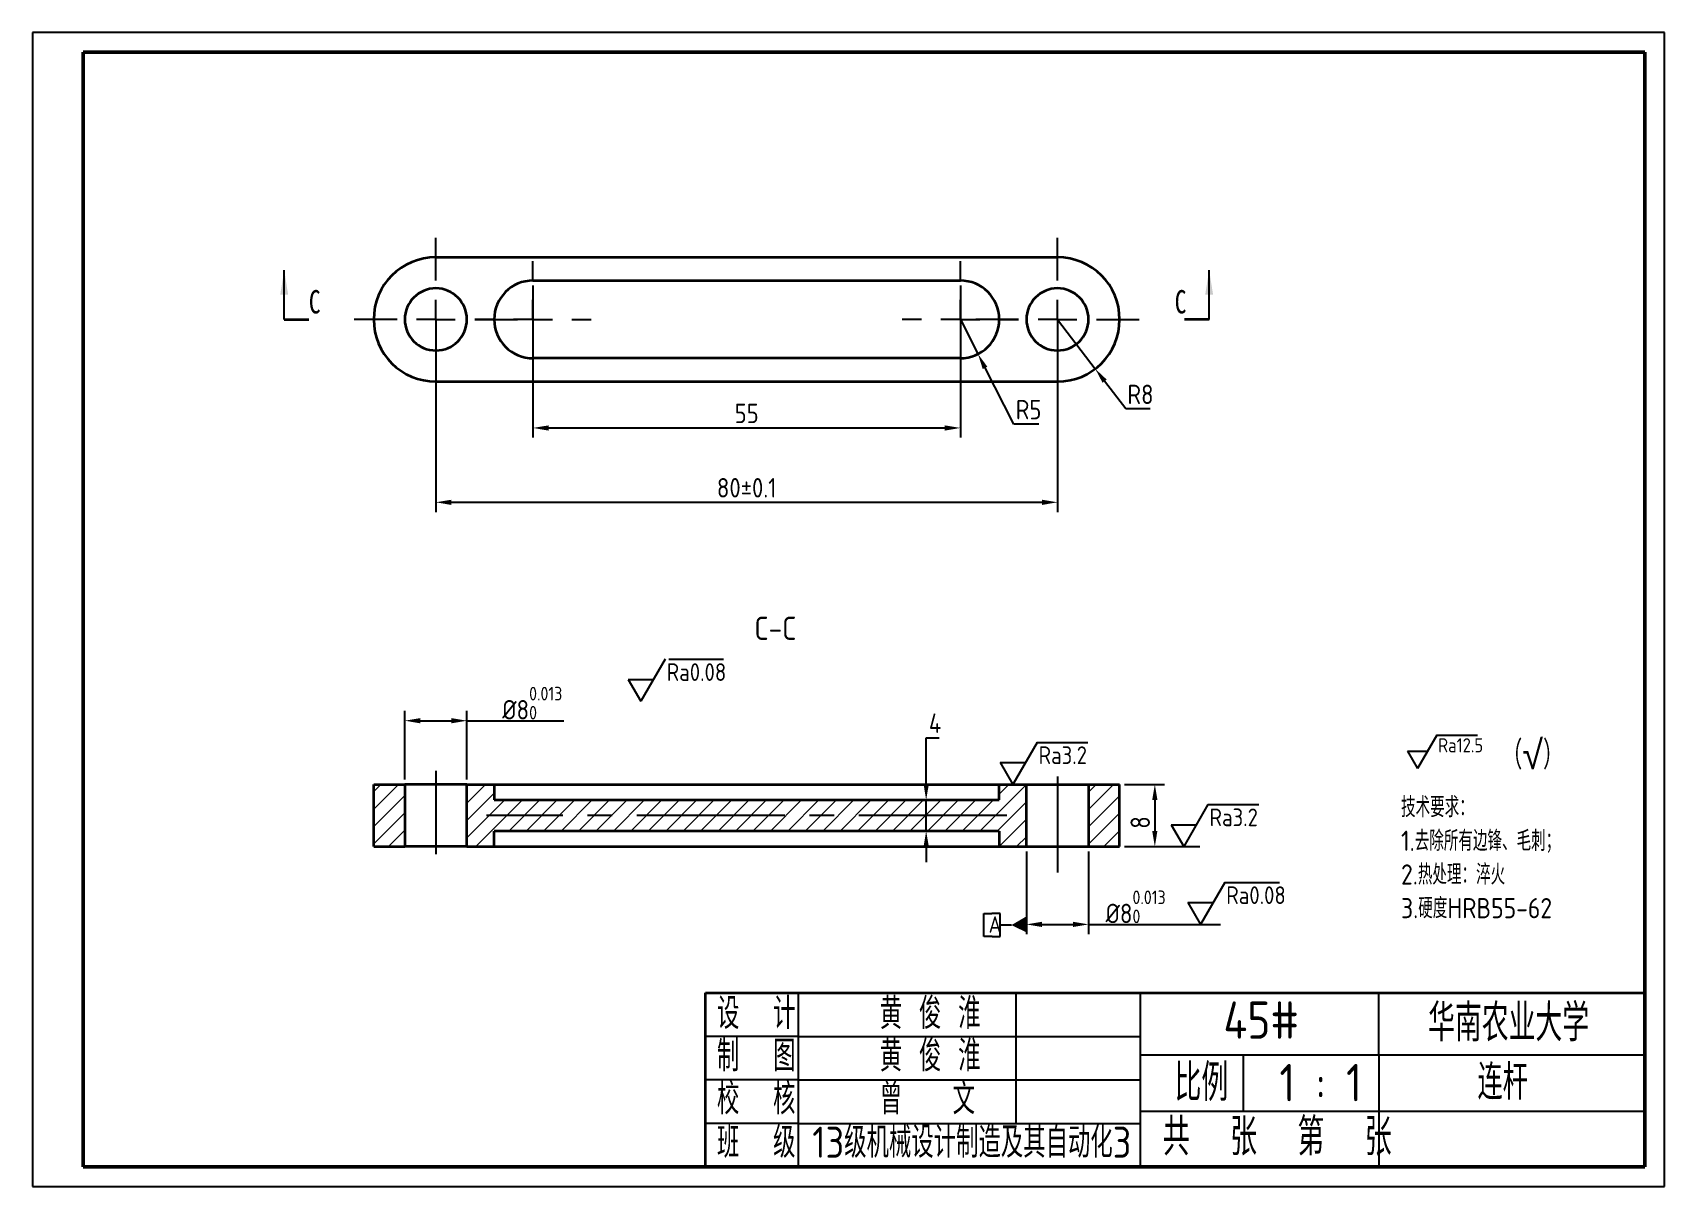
# Model space of a CAD drawing. Header units: millimetres. Extents: x 422 to 632, y 105 to 253.
import ezdxf

# ---------------------------------------------------------------- set-up
doc = ezdxf.new("R2010")
doc.units = ezdxf.units.MM
doc.linetypes.add('CENTER2', pattern=[28.575, 19.05, -3.175, 3.175, -3.175])
doc.layers.add('10', color=7, linetype='Continuous')
doc.layers.add('细点画线', color=6, linetype='CENTER2')
for name, color, linetype, lineweight in [('剖面线层', 6, 'Continuous', 15), ('图形轮廓线', 7, 'Continuous', 35), ('图框线', 7, 'Continuous', 50), ('文字', 6, 'Continuous', 25), ('细实线', 6, 'Continuous', 25)]:
    doc.layers.add(name, color=color, linetype=linetype, lineweight=lineweight)
doc.styles.add('SLDTEXTSTYLE2', font='TXT', dxfattribs={"width": 0.736842})
doc.styles.get("Standard").update_dxf_attribs({"font": 'gbenor.shx', "bigfont": 'gbcbig.shx'})
doc.dimstyles.new('圆标注', dxfattribs={"dimtxt": 2.5, "dimasz": 2, "dimexe": 1.25, "dimexo": 0.625, "dimtad": 1, "dimtoh": 1, "dimdsep": 46, "dimtxsty": 'Standard', "dimcen": 2.5, "dimadec": 0, "dimazin": 0, "dimtfac": 1, "dimtmove": 0, "dimatfit": 3, "dimfxl": 1, "dimarcsym": 0})
pattern_1 = [(45, (420.0003, 98.8351), (-1.122532, 1.122532), [])]

# ---------------------------------------------------------------- blocks, each defined once
blk = doc.blocks.new('SW_CENTERMARKSYMBOL_5')
at = {"layer": '10', "color": 0}
for p, q in [((0, 10), (0, 21)), ((0, 0), (0, 5)), ((-10, 0), (-21, 0)), ((0, 0), (-5, 0)), ((0, 0), (0, -5)), ((0, 0), (5, 0)), ((10, 0), (21, 0)), ((0, -10), (0, -21))]:
    blk.add_line(p, q, dxfattribs=at)
blk = doc.blocks.new('SW_CENTERMARKSYMBOL_6')
at = {"layer": '10', "color": 0}
for p, q in [((0, 10), (0, 21)), ((0, 0), (0, 5)), ((-10, 0), (-21, 0)), ((0, 0), (-5, 0)), ((0, 0), (0, -5)), ((0, 0), (5, 0)), ((10, 0), (21, 0)), ((0, -10), (0, -21))]:
    blk.add_line(p, q, dxfattribs=at)
blk = doc.blocks.new('SW_CENTERMARKSYMBOL_7')
at = {"layer": '10', "color": 0}
for p, q in [((0, 10), (0, 15)), ((110, 10), (110, 15)), ((0, 0), (0, 5)), ((110, 0), (110, 5)), ((-10, 0), (-15, 0)), ((0, 0), (-5, 0)), ((0, 0), (0, -5)), ((0, 0), (5, 0)), ((10, 0), (15, 0)), ((100, 0), (95, 0)), ((110, 0), (105, 0)), ((110, 0), (110, -5)), ((110, 0), (115, 0)), ((120, 0), (125, 0)), ((0, -10), (0, -15)), ((110, -10), (110, -15))]:
    blk.add_line(p, q, dxfattribs=at)
blk = doc.blocks.new('*D24')
at = {"layer": 'Defpoints', "color": 0, "transparency": 16777216}
for p in [(553.67, 216.51), (558.53, 210.15)]:
    blk.add_point(p, dxfattribs=at)
at = {"layer": '文字', "color": 0, "lineweight": -2, "transparency": 16777216}
for p, q in [((553.67, 216.51), (558.53, 210.15)), ((562.47, 204.99), (559.74, 208.56)), ((565.6, 204.99), (562.47, 204.99))]:
    blk.add_line(p, q, dxfattribs=at)
at = {"layer": '文字', "color": 0, "transparency": 16777216}
blk.add_solid([(560, 208.77), (559.47, 208.36), (558.53, 210.15)], dxfattribs=at)
at = {"layer": '文字', "color": 0, "transparency": 16777216, "insert": (564.35, 206.86), "char_height": 2.5, "attachment_point": 5}
blk.add_mtext('R8', dxfattribs=at)
blk = doc.blocks.new('*D25')
at = {"layer": 'Defpoints', "color": 0, "transparency": 16777216}
for p in [(541.17, 216.51), (543.44, 212.06)]:
    blk.add_point(p, dxfattribs=at)
at = {"layer": '文字', "color": 0, "lineweight": -2, "transparency": 16777216}
for p, q in [((541.17, 216.51), (543.44, 212.06)), ((548.04, 203.03), (544.35, 210.27)), ((551.25, 203.03), (548.04, 203.03))]:
    blk.add_line(p, q, dxfattribs=at)
at = {"layer": '文字', "color": 0, "transparency": 16777216}
blk.add_solid([(544.64, 210.43), (544.05, 210.12), (543.44, 212.06)], dxfattribs=at)
at = {"layer": '文字', "color": 0, "transparency": 16777216, "insert": (549.95, 204.9), "char_height": 2.5, "attachment_point": 5}
blk.add_mtext('R5', dxfattribs=at)
blk = doc.blocks.new('*D26')
at = {"layer": 'Defpoints', "color": 0, "transparency": 16777216}
for p in [(486.17, 221.51), (541.17, 221.51), (541.17, 202.54)]:
    blk.add_point(p, dxfattribs=at)
at = {"layer": '文字', "color": 0, "lineweight": -2, "transparency": 16777216}
for p, q in [((486.17, 220.89), (486.17, 201.29)), ((541.17, 220.89), (541.17, 201.29)), ((488.17, 202.54), (539.17, 202.54))]:
    blk.add_line(p, q, dxfattribs=at)
at = {"layer": '文字', "color": 0, "transparency": 16777216}
for points in [[(488.17, 202.87), (488.17, 202.2), (486.17, 202.54)], [(539.17, 202.87), (539.17, 202.2), (541.17, 202.54)]]:
    blk.add_solid(points, dxfattribs=at)
at = {"layer": '文字', "color": 0, "transparency": 16777216, "insert": (513.67, 204.41), "char_height": 2.5, "attachment_point": 5}
blk.add_mtext('55', dxfattribs=at)
blk = doc.blocks.new('*D27')
at = {"layer": 'Defpoints', "color": 0, "transparency": 16777216}
for p in [(473.67, 216.51), (553.67, 216.51), (553.67, 192.97)]:
    blk.add_point(p, dxfattribs=at)
at = {"layer": '文字', "color": 0, "lineweight": -2, "transparency": 16777216}
for p, q in [((473.67, 215.89), (473.67, 191.72)), ((553.67, 215.89), (553.67, 191.72)), ((475.67, 192.97), (551.67, 192.97))]:
    blk.add_line(p, q, dxfattribs=at)
at = {"layer": '文字', "color": 0, "transparency": 16777216}
for points in [[(475.67, 193.3), (475.67, 192.63), (473.67, 192.97)], [(551.67, 193.3), (551.67, 192.63), (553.67, 192.97)]]:
    blk.add_solid(points, dxfattribs=at)
at = {"layer": '文字', "color": 0, "transparency": 16777216, "insert": (513.67, 194.84), "char_height": 2.5, "attachment_point": 5}
blk.add_mtext('80%%P0.1', dxfattribs=at)
blk = doc.blocks.new('*D28')
at = {"layer": 'Defpoints', "color": 0, "transparency": 16777216}
for p in [(561.67, 156.66), (561.67, 148.66), (566.2, 148.66)]:
    blk.add_point(p, dxfattribs=at)
at = {"layer": '文字', "color": 0, "lineweight": -2, "transparency": 16777216}
for p, q in [((562.29, 156.66), (567.45, 156.66)), ((566.2, 154.66), (566.2, 150.66)), ((562.29, 148.66), (567.45, 148.66))]:
    blk.add_line(p, q, dxfattribs=at)
at = {"layer": '文字', "color": 0, "transparency": 16777216}
for points in [[(565.86, 154.66), (566.53, 154.66), (566.2, 156.66)], [(565.86, 150.66), (566.53, 150.66), (566.2, 148.66)]]:
    blk.add_solid(points, dxfattribs=at)
at = {"layer": '文字', "color": 0, "transparency": 16777216, "insert": (564.32, 151.76), "char_height": 2.5, "attachment_point": 5, "rotation": 90}
blk.add_mtext('8', dxfattribs=at)
blk = doc.blocks.new('*D29')
at = {"layer": 'Defpoints', "color": 0, "transparency": 16777216}
for p in [(546.17, 154.66), (536.77, 150.66), (546.17, 150.66)]:
    blk.add_point(p, dxfattribs=at)
at = {"layer": '文字', "color": 0, "lineweight": -2, "transparency": 16777216}
for p, q in [((536.77, 156.66), (536.77, 162.66)), ((536.77, 162.66), (538.44, 162.66)), ((545.54, 154.66), (535.52, 154.66)), ((536.77, 150.66), (536.77, 154.66)), ((545.54, 150.66), (535.52, 150.66)), ((536.77, 148.66), (536.77, 146.66))]:
    blk.add_line(p, q, dxfattribs=at)
at = {"layer": '文字', "color": 0, "transparency": 16777216}
for points in [[(536.44, 156.66), (537.11, 156.66), (536.77, 154.66)], [(536.44, 148.66), (537.11, 148.66), (536.77, 150.66)]]:
    blk.add_solid(points, dxfattribs=at)
at = {"layer": '文字', "color": 0, "transparency": 16777216, "insert": (537.92, 164.54), "char_height": 2.5, "attachment_point": 5}
blk.add_mtext('4', dxfattribs=at)
blk = doc.blocks.new('*D30')
at = {"layer": 'Defpoints', "color": 0, "transparency": 16777216}
for p in [(477.67, 164.86), (469.67, 156.66), (477.67, 156.66)]:
    blk.add_point(p, dxfattribs=at)
at = {"layer": '文字', "color": 0, "lineweight": -2, "transparency": 16777216}
for p, q in [((469.67, 157.29), (469.67, 166.11)), ((477.67, 157.29), (477.67, 166.11)), ((471.67, 164.86), (475.67, 164.86)), ((477.67, 164.86), (490.14, 164.86))]:
    blk.add_line(p, q, dxfattribs=at)
at = {"layer": '文字', "color": 0, "transparency": 16777216}
for points in [[(471.67, 165.19), (471.67, 164.52), (469.67, 164.86)], [(475.67, 165.19), (475.67, 164.52), (477.67, 164.86)]]:
    blk.add_solid(points, dxfattribs=at)
at = {"layer": '文字', "color": 0, "transparency": 16777216, "insert": (486.08, 167.12), "char_height": 2.5, "attachment_point": 5}
blk.add_mtext('%%C8{\\H0.7x;\\S0.013^ 0;}', dxfattribs=at)
blk = doc.blocks.new('*D31')
at = {"layer": 'Defpoints', "color": 0, "transparency": 16777216}
for p in [(549.67, 148.66), (557.67, 148.66), (557.67, 138.64)]:
    blk.add_point(p, dxfattribs=at)
at = {"layer": '文字', "color": 0, "lineweight": -2, "transparency": 16777216}
for p, q in [((549.67, 148.04), (549.67, 137.39)), ((557.67, 148.04), (557.67, 137.39)), ((551.67, 138.64), (555.67, 138.64)), ((557.67, 138.64), (567.79, 138.64))]:
    blk.add_line(p, q, dxfattribs=at)
at = {"layer": '文字', "color": 0, "transparency": 16777216}
for points in [[(551.67, 138.98), (551.67, 138.31), (549.67, 138.64)], [(555.67, 138.98), (555.67, 138.31), (557.67, 138.64)]]:
    blk.add_solid(points, dxfattribs=at)
at = {"layer": '文字', "color": 0, "transparency": 16777216, "insert": (563.73, 140.9), "char_height": 2.5, "attachment_point": 5}
blk.add_mtext('%%C8{\\H0.7x;\\S0.013^ 0;}', dxfattribs=at)

msp = doc.modelspace()

# ---------------------------------------------------------------- hatches: boundary and pattern name
at = {"layer": '剖面线层'}
h = msp.add_hatch(dxfattribs=at)
h.set_pattern_fill('ANSI31', color=256, scale=0.5, style=0)
h.set_pattern_definition(pattern_1)
h.paths.add_polyline_path([(469.67, 156.662), (465.67, 156.662), (465.67, 148.662), (469.67, 148.662)], flags=0)
h = msp.add_hatch(dxfattribs=at)
h.set_pattern_fill('ANSI31', color=256, scale=0.5, style=0)
h.set_pattern_definition(pattern_1)
h.paths.add_polyline_path([(481.17, 150.662), (546.17, 150.662), (546.17, 148.662), (549.67, 148.662), (549.67, 156.662), (546.17, 156.662), (546.17, 154.662), (481.17, 154.662), (481.17, 156.662), (477.67, 156.662), (477.67, 148.662), (481.17, 148.662)], flags=0)
h = msp.add_hatch(dxfattribs=at)
h.set_pattern_fill('ANSI31', color=256, scale=0.5, style=0)
h.set_pattern_definition(pattern_1)
h.paths.add_polyline_path([(561.67, 156.662), (557.67, 156.662), (557.67, 148.662), (561.67, 148.662)], flags=0)

# ---------------------------------------------------------------- linework, layer by layer
at = {"layer": '图形轮廓线', "color": 7}
for p, q in [((473.67, 224.512), (553.67, 224.512)), ((486.17, 221.512), (541.17, 221.512)), ((454.15, 216.512), (457.325, 216.512)), ((573.19, 216.512), (570.015, 216.512)), ((541.17, 211.512), (486.17, 211.512)), ((473.67, 208.512), (553.67, 208.512)), ((465.67, 148.662), (465.67, 156.662)), ((465.67, 156.662), (469.67, 156.662)), ((469.67, 156.662), (469.67, 148.662)), ((473.67, 156.662), (469.67, 156.662)), ((477.67, 156.662), (473.67, 156.662)), ((477.67, 148.662), (477.67, 156.662)), ((477.67, 156.662), (481.17, 156.662)), ((481.17, 156.662), (481.17, 154.662)), ((481.17, 156.662), (486.17, 156.662)), ((486.17, 156.662), (541.17, 156.662)), ((541.17, 156.662), (546.17, 156.662)), ((546.17, 154.662), (546.17, 156.662)), ((546.17, 156.662), (549.67, 156.662)), ((549.67, 156.662), (553.67, 156.662)), ((549.67, 148.662), (549.67, 156.662)), ((553.67, 156.662), (557.67, 156.662)), ((557.67, 156.662), (557.67, 148.662)), ((557.67, 156.662), (561.67, 156.662)), ((561.67, 148.662), (561.67, 156.662)), ((481.17, 154.662), (546.17, 154.662)), ((481.17, 148.662), (481.17, 150.662)), ((546.17, 150.662), (481.17, 150.662)), ((546.17, 150.662), (546.17, 148.662)), ((465.67, 148.662), (469.67, 148.662)), ((473.67, 148.662), (469.67, 148.662)), ((477.67, 148.662), (473.67, 148.662)), ((477.67, 148.662), (481.17, 148.662)), ((481.17, 148.662), (486.17, 148.662)), ((486.17, 148.662), (541.17, 148.662)), ((541.17, 148.662), (546.17, 148.662)), ((546.17, 148.662), (549.67, 148.662)), ((549.67, 148.662), (553.67, 148.662)), ((553.67, 148.662), (557.67, 148.662)), ((557.67, 148.662), (561.67, 148.662))]:
    msp.add_line(p, q, dxfattribs=at)
at = {"layer": '图形轮廓线'}
for p, q in [((508.357, 107.423), (508.357, 129.823)), ((508.357, 129.823), (629.274, 129.823))]:
    msp.add_line(p, q, dxfattribs=at)
at = {"layer": '图形轮廓线', "color": 7}
for centre, radius, start, end in [((473.67, 216.512), 8, 90, 270), ((553.67, 216.512), 8, 270, 90), ((473.67, 216.512), 4, 90, 270), ((473.67, 216.512), 4, 270, 90), ((486.17, 216.512), 5, 90, 270), ((541.17, 216.512), 5, 270, 90), ((553.67, 216.512), 4, 90, 270), ((553.67, 216.512), 4, 270, 90)]:
    msp.add_arc(centre, radius, start, end, dxfattribs=at)
at = {"layer": '图框线'}
for p, q in [((428.263, 250.923), (428.263, 107.423)), ((629.274, 250.923), (428.263, 250.923)), ((629.274, 107.423), (629.274, 250.923)), ((428.263, 107.423), (629.274, 107.423))]:
    msp.add_line(p, q, dxfattribs=at)
at = {"layer": '文字'}
for p, q in [((454.15, 216.512), (454.15, 222.862)), ((573.19, 216.512), (573.19, 222.862)), ((503.181, 172.764), (500.059, 167.356)), ((503.654, 172.764), (510.691, 172.764)), ((498.434, 170.171), (501.684, 170.171)), ((498.434, 170.171), (500.059, 167.356)), ((551.042, 162.07), (547.92, 156.662)), ((551.042, 162.07), (557.577, 162.07)), ((602.502, 163.015), (600.004, 158.689)), ((602.502, 163.015), (607.73, 163.015)), ((598.704, 160.94), (601.304, 160.94)), ((598.704, 160.94), (600.004, 158.689)), ((546.295, 159.476), (549.545, 159.476)), ((546.295, 159.476), (547.92, 156.662)), ((573.041, 154.07), (569.919, 148.662)), ((573.041, 154.07), (579.576, 154.07)), ((568.294, 151.476), (571.544, 151.476)), ((568.294, 151.476), (569.919, 148.662)), ((566.034, 148.662), (572.001, 148.662)), ((575.194, 144.052), (572.072, 138.644)), ((575.194, 144.052), (582.232, 144.052)), ((570.447, 141.458), (573.697, 141.458)), ((570.447, 141.458), (572.072, 138.644)), ((544.195, 137.07), (544.195, 140.039)), ((544.195, 140.039), (545.208, 140.039)), ((546.302, 140.039), (545.208, 140.039)), ((546.302, 137.07), (546.302, 140.039)), ((567.794, 138.644), (574.635, 138.644)), ((545.248, 137.07), (544.195, 137.07)), ((545.248, 137.07), (546.302, 137.07)), ((547.749, 138.555), (546.302, 138.555)), ((520.357, 118.623), (520.357, 129.823)), ((548.357, 118.623), (548.357, 129.823)), ((564.357, 107.423), (564.357, 129.823)), ((595.012, 121.823), (595.012, 129.823)), ((520.357, 124.223), (508.357, 124.223)), ((520.357, 124.223), (548.357, 124.223)), ((548.357, 124.223), (564.357, 124.223)), ((581.274, 121.823), (564.357, 121.823)), ((577.62, 114.623), (577.62, 121.823)), ((629.274, 121.823), (581.274, 121.823)), ((595.012, 121.823), (595.012, 107.423)), ((520.357, 118.623), (508.357, 118.623)), ((520.357, 113.023), (520.357, 118.623)), ((520.357, 118.623), (548.357, 118.623)), ((548.357, 113.023), (548.357, 118.623)), ((548.357, 118.623), (564.357, 118.623)), ((564.357, 114.623), (629.274, 114.623)), ((520.357, 113.023), (508.357, 113.023)), ((520.357, 107.423), (520.357, 113.023)), ((520.357, 113.023), (548.357, 113.023)), ((548.357, 113.023), (564.357, 113.023))]:
    msp.add_line(p, q, dxfattribs=at)
for points in [[(454.15, 222.862), (453.642, 219.687), (454.658, 219.687)], [(573.19, 222.862), (572.682, 219.687), (573.698, 219.687)], [(549.67, 139.674), (549.67, 137.613), (547.749, 138.555)]]:
    msp.add_solid(points, dxfattribs=at)
at = {"layer": '细实线'}
for p, q in [((421.774, 253.423), (421.774, 104.923)), ((631.774, 253.423), (421.774, 253.423)), ((631.774, 104.923), (631.774, 253.423)), ((421.774, 104.923), (631.774, 104.923))]:
    msp.add_line(p, q, dxfattribs=at)
at = {"layer": '细点画线'}
for p, q in [((473.67, 158.39), (473.67, 147.662)), ((553.67, 157.662), (553.67, 145.326)), ((547.17, 152.662), (480.17, 152.662))]:
    msp.add_line(p, q, dxfattribs=at)

# ---------------------------------------------------------------- block references
at = {"layer": '细点画线', "xscale": 0.5, "yscale": 0.5, "zscale": 0.5}
for name, p in [('SW_CENTERMARKSYMBOL_5', (473.67, 216.512)), ('SW_CENTERMARKSYMBOL_6', (553.67, 216.512)), ('SW_CENTERMARKSYMBOL_7', (486.17, 216.512))]:
    msp.add_blockref(name, p, dxfattribs=at)

# ---------------------------------------------------------------- texts
at = {"layer": '文字', "char_height": 3, "attachment_point": 1, "style": 'SLDTEXTSTYLE2'}
for insert in [(457.325, 220.283), (568.758, 220.283)]:
    msp.add_mtext('C', dxfattribs=dict(at, insert=insert))
at = {"layer": '文字', "attachment_point": 1}
for s, width, insert, char_height in [('C-C', 19.23515, (514.657, 178.254), 3), ('Ra0.08', 10.09765, (503.38, 172.253), 2.275), ('Ra12.5', 10.09765, (602.661, 162.606), 1.82), ('（√）', 18.82757, (610.865, 162.268), 3.64), ('Ra3.2', 10.09765, (551.241, 161.559), 2.275), ('Ra3.2', 10.09765, (573.24, 153.559), 2.275), ('技术要求：\\P1.去除所有边锋、毛刺；\\P2.热处理：淬火\\P3.硬度HRB55-62', 140.48938, (597.887, 155.037), 2.6), ('Ra0.08', 10.09765, (575.393, 143.541), 2.275), ('A', 1.74823, (544.814, 139.696), 2.12), ('1 : 1', 35.66127, (582.231, 120.672), 4.8)]:
    msp.add_mtext_dynamic_manual_height_columns(s, width=width, gutter_width=12.5, heights=[0], dxfattribs=dict(at, insert=insert, char_height=char_height))
for s, insert, char_height, width in [('设  计     黄 俊 淮         ', (509.848, 129.182), 4, 54.885), ('45#', (575.029, 128.722), 4.8, 25.42396), ('华南农业大学', (601.362, 128.382), 4.8, 28.3585), ('制  图     黄 俊 淮', (509.848, 123.718), 4, 47.20089), ('比例', (568.738, 120.687), 4.8, 29.85105), ('连杆', (607.726, 120.587), 4.5, 21.85523), ('校  核     曾   文', (509.848, 118.192), 4, 47.20089), ('共  张  第  张', (567.234, 113.696), 4.8, 33.68547), ('班  级 13级机械设计制造及其自动化3  ', (509.848, 112.602), 4, 58.13656)]:
    msp.add_mtext(s, dxfattribs=dict(at, insert=insert, char_height=char_height, width=width))

# ---------------------------------------------------------------- dimensions: what is measured, and where the dimension line sits
at = {"layer": '文字'}
dim = msp.add_linear_dim(base=(541.17, 202.536), p1=(486.17, 221.512), p2=(541.17, 221.512), dimstyle='圆标注', dxfattribs=at)
dim.commit()
dim.dimension.update_dxf_attribs({"geometry": '*D26', "text_midpoint": (513.67, 204.411)})
for base, p1, p2, text, picture, middle in [((553.67, 192.967), (473.67, 216.512), (553.67, 216.512), '<>%%P0.1', '*D27', (513.67, 194.842)), ((557.67, 138.644), (549.67, 148.662), (557.67, 148.662), '%%C<>{\\H0.7x;\\S0.013^ 0;}', '*D31', (563.732, 140.904))]:
    dim = msp.add_linear_dim(base=base, p1=p1, p2=p2, text=text, dimstyle='圆标注', dxfattribs=at)
    dim.commit()
    dim.dimension.update_dxf_attribs({"geometry": picture, "text_midpoint": middle})
dim = msp.add_radius_dim(center=(541.17, 216.512), mpoint=(543.438, 212.056), dimstyle='圆标注', dxfattribs=at)
dim.commit()
dim.dimension.update_dxf_attribs({"geometry": '*D25', "text_midpoint": (549.953, 203.026), "dimtype": 164})
dim = msp.add_radius_dim(center=(553.67, 216.512), mpoint=(558.526, 210.154), dimstyle='圆标注', dxfattribs=at)
dim.commit()
dim.dimension.update_dxf_attribs({"geometry": '*D24', "text_midpoint": (564.346, 206.864)})
dim = msp.add_linear_dim(base=(477.67, 164.856), p1=(469.67, 156.662), p2=(477.67, 156.662), text='%%C<>{\\H0.7x;\\S0.013^ 0;}', dimstyle='圆标注', dxfattribs=at)
dim.commit()
dim.dimension.update_dxf_attribs({"geometry": '*D30', "text_midpoint": (486.08, 164.856), "dimtype": 160})
for base, p1, p2, picture, middle in [((536.775, 150.662), (546.17, 154.662), (546.17, 150.662), '*D29', (537.921, 162.662)), ((566.195, 148.662), (561.67, 156.662), (561.67, 148.662), '*D28', (566.195, 151.761))]:
    dim = msp.add_linear_dim(base=base, p1=p1, p2=p2, angle=90, dimstyle='圆标注', dxfattribs=at)
    dim.commit()
    dim.dimension.update_dxf_attribs({"geometry": picture, "text_midpoint": middle, "dimtype": 160})

doc.saveas('drawing.dxf')
